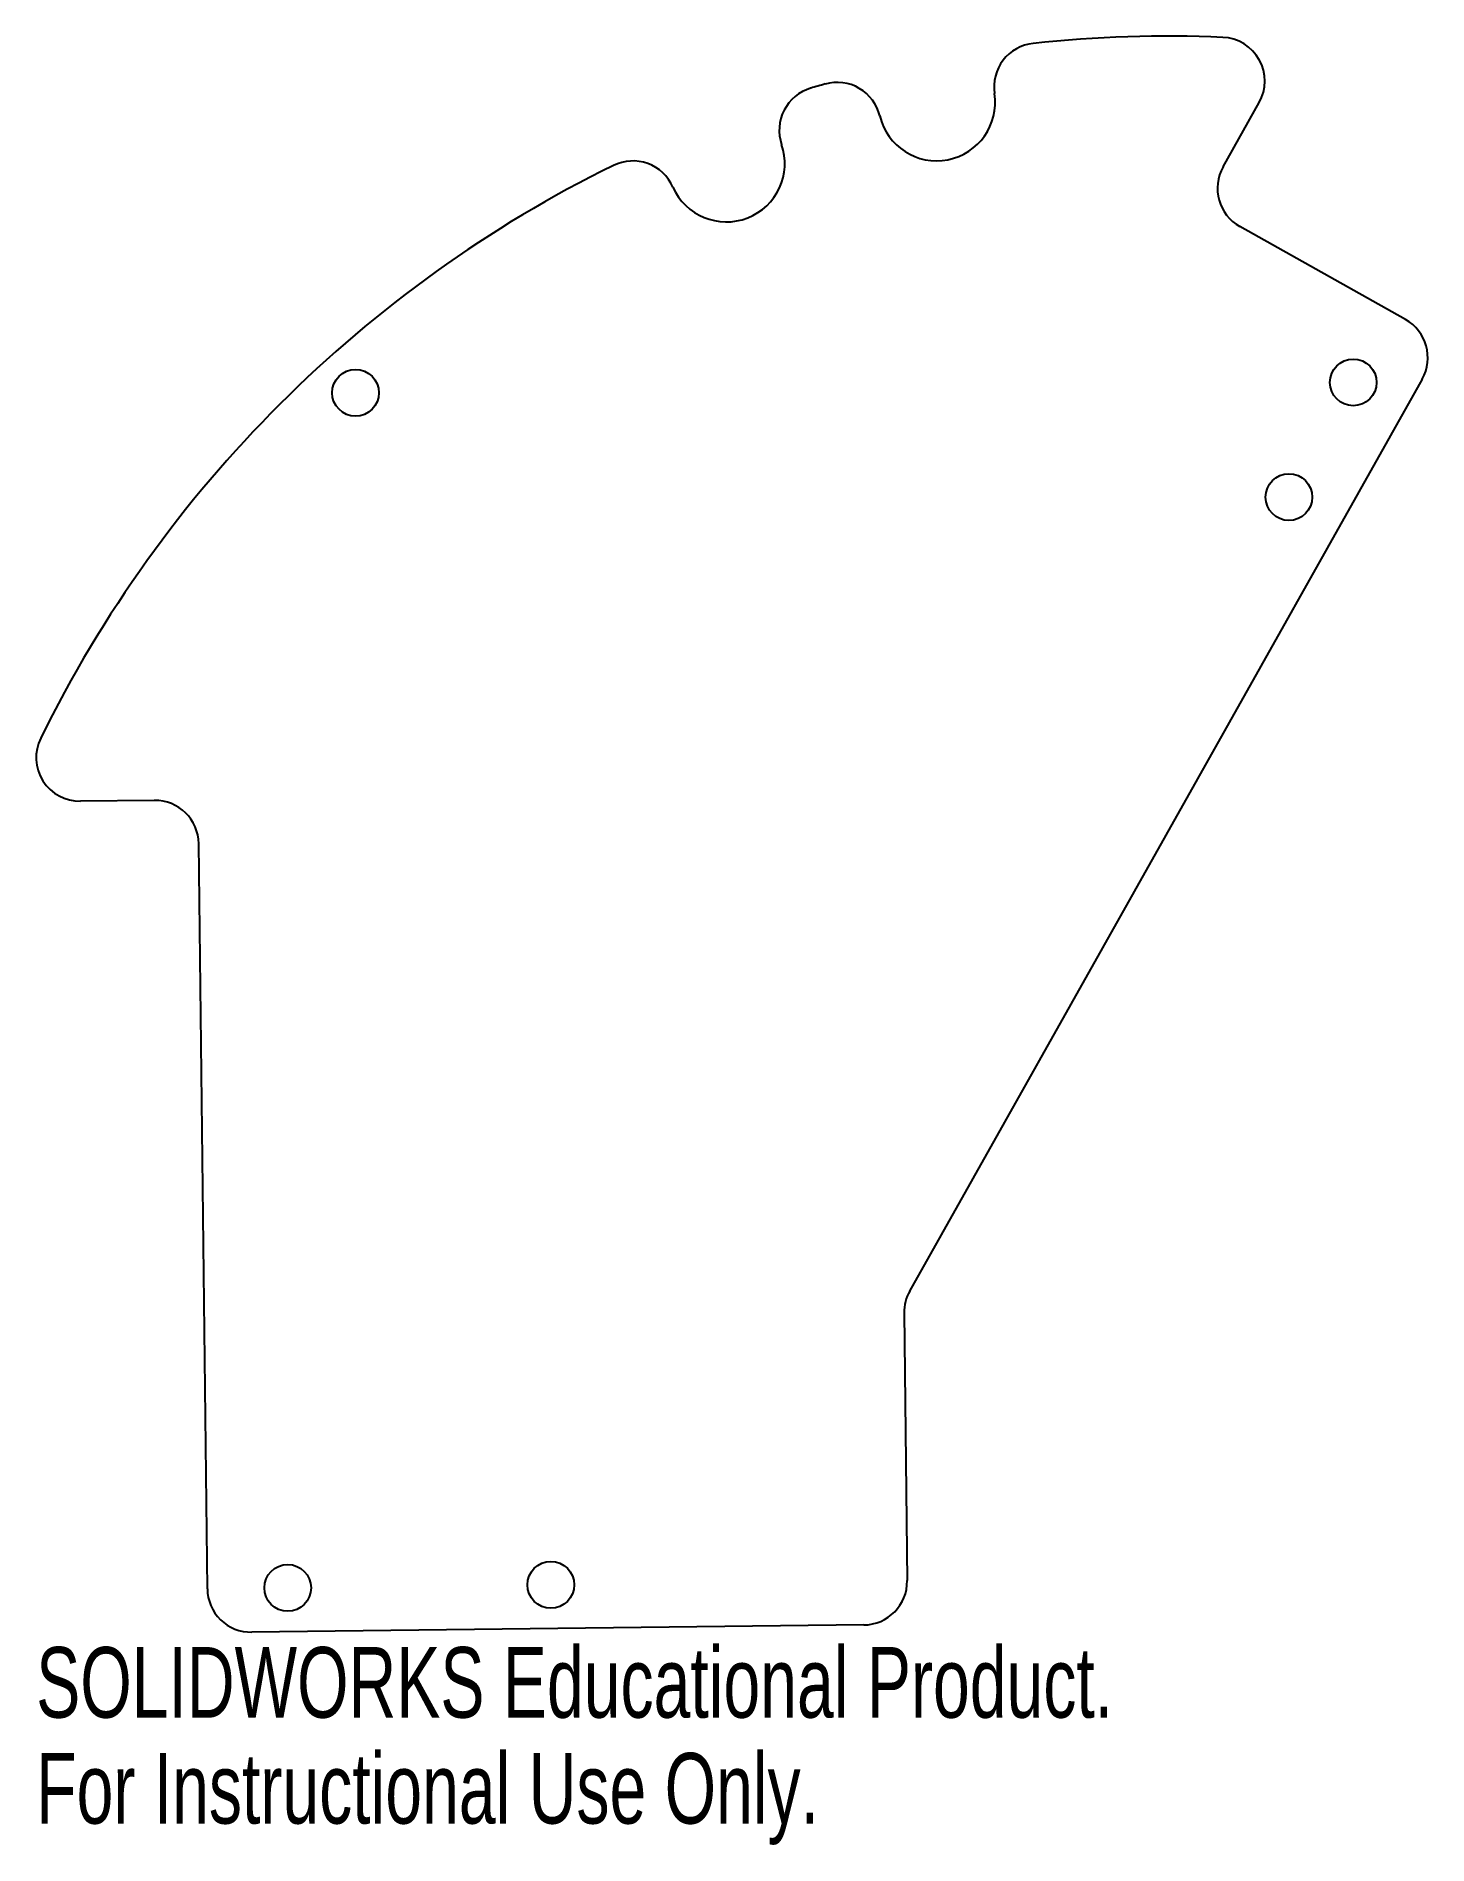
# Model space of a CAD drawing. Header units: millimetres. Extents: x -77 to 18, y -38 to 86.
import ezdxf

# ---------------------------------------------------------------- set-up
doc = ezdxf.new("R2010")
doc.units = ezdxf.units.MM
doc.styles.add('SLDTEXTSTYLE0', font='TXT', dxfattribs={"width": 0.7})

msp = doc.modelspace()

# ---------------------------------------------------------------- linework, layer by layer
at = {"color": 7, "linetype": 'Continuous', "lineweight": 25}
for p, q in [((3.72, 77.05), (6.19, 81.45)), ((16.2, 66.6), (4.87, 72.97)), ((17.35, 62.52), (-17.72, 0.11)), ((-69.4, 33.69), (-74.44, 33.63)), ((-65.77, -20.27), (-66.36, 30.73)), ((-18.1, -1.39), (-17.89, -19.71)), ((-20.85, -22.75), (-62.73, -23.24))]:
    msp.add_line(p, q, dxfattribs=at)
for centre in [(-55.63, 61.59), (12.63, 62.3), (8.23, 54.45), (-42.27, -20), (-60.27, -20.21)]:
    msp.add_circle(centre, 1.6, dxfattribs=at)
for centre, radius, start, end in [((-8.95, 82.52), 3, 96.1913, 188.6081), ((0, 0), 86, 87.53, 96.1913), ((3.58, 82.92), 3, 330.6703, 87.53), ((-23.64, 79.56), 3, 106.546, 198.9628), ((0, 0), 86, 105.8585, 106.546), ((-22.68, 79.84), 3, 13.4417, 105.8585), ((-15.87, 81.47), 4, 193.4417, 8.6081), ((-30.26, 77.29), 4, 203.7964, 18.9628), ((0, 0), 86, 116.2132, 153.8106), ((-36.66, 74.46), 3, 23.7964, 116.2132), ((6.34, 75.59), 3, 150.6703, 240.6703), ((14.73, 63.99), 3, 330.6703, 60.6703), ((-74.48, 36.63), 3, 153.8106, 270.6703), ((-69.36, 30.69), 3, 0.6703, 90.6703), ((-15.1, -1.36), 3, 150.6703, 180.6703), ((-20.89, -19.75), 3, 270.6703, 0.6703), ((-62.77, -20.24), 3, 180.6703, 270.6703)]:
    msp.add_arc(centre, radius, start, end, dxfattribs=at)

# ---------------------------------------------------------------- texts
at = {"color": 7, "linetype": 'Continuous', "char_height": 4.8336, "attachment_point": 1, "style": 'SLDTEXTSTYLE0'}
for s, insert in [('SOLIDWORKS Educational Product.', (-77.48, -24.26)), ('For Instructional Use Only.', (-77.48, -31.51))]:
    msp.add_mtext(s, dxfattribs=dict(at, insert=insert))

doc.saveas('drawing.dxf')
